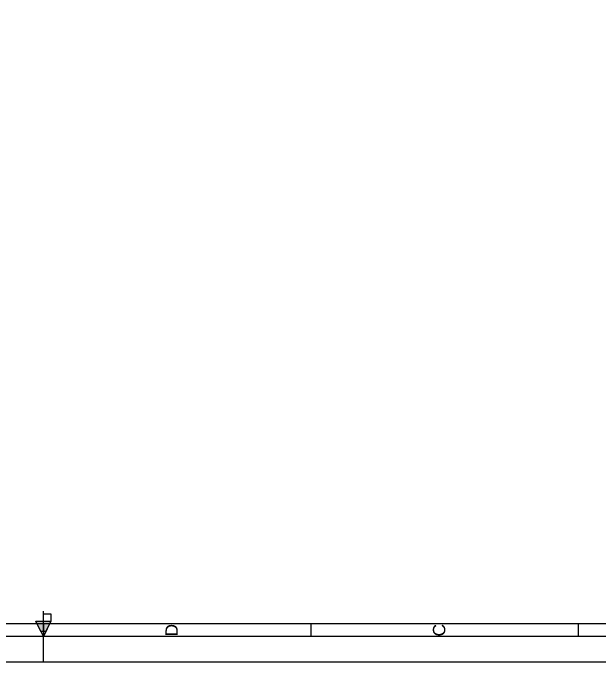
# Model space of a CAD drawing. Header units: millimetres. Extents: x 0 to 869, y 0 to 594.
# Drawn here: x 408.6 to 638.9, y 0 to 255.1 of the extents above; entities that cross this region are included whole.
import ezdxf
from ezdxf.enums import TextEntityAlignment as Align

# ---------------------------------------------------------------- set-up
doc = ezdxf.new("R2010")
doc.units = ezdxf.units.MM
for name, color, linetype in [('291-A-LAMINA', 8, 'Continuous'), ('291-E-TEXTOS', 7, 'Continuous'), ('291-G-ROTULO', 7, 'Continuous')]:
    doc.layers.add(name, color=color, linetype=linetype)
doc.styles.add('ARIAL', font='arial.ttf')

msp = doc.modelspace()

# ---------------------------------------------------------------- hatches: boundary and pattern name
at = {"layer": '291-G-ROTULO'}
msp.add_hatch(color=7, dxfattribs=at).paths.add_polyline_path([(417.5, 16), (419.5, 12), (421.5, 12), (423.5, 16)])

# ---------------------------------------------------------------- linework, layer by layer
at = {"layer": '291-A-LAMINA'}
for p, q in [((420.5, 0), (420.5, 20)), ((420.5, 16), (420.5, 19)), ((420.5, 19), (423.5, 19)), ((423.5, 19), (423.5, 16)), ((420.5, 15), (420.5, 10)), ((525.62, 15), (525.62, 10)), ((630.75, 15), (630.75, 10))]:
    msp.add_line(p, q, dxfattribs=at)
for points in [[(0, 594), (841, 594), (841, 0), (0, 0)], [(25, 584), (831, 584), (831, 10), (25, 10)], [(30, 579), (826, 579), (826, 15), (30, 15)], [(417.5, 16), (423.5, 16), (420.5, 10)], [(417.5, 16), (423.5, 16), (421.5, 12), (419.5, 12)]]:
    msp.add_lwpolyline(points, close=True, dxfattribs=at)

# ---------------------------------------------------------------- texts
at = {"layer": '291-E-TEXTOS', "color": 7, "style": 'ARIAL'}
for s, p in [('D', (474.81, 12.5)), ('C', (579.94, 12.5))]:
    msp.add_text(s, height=4.86, rotation=90, dxfattribs=at).set_placement(p, align=Align.BOTTOM_CENTER)

doc.saveas('drawing.dxf')
